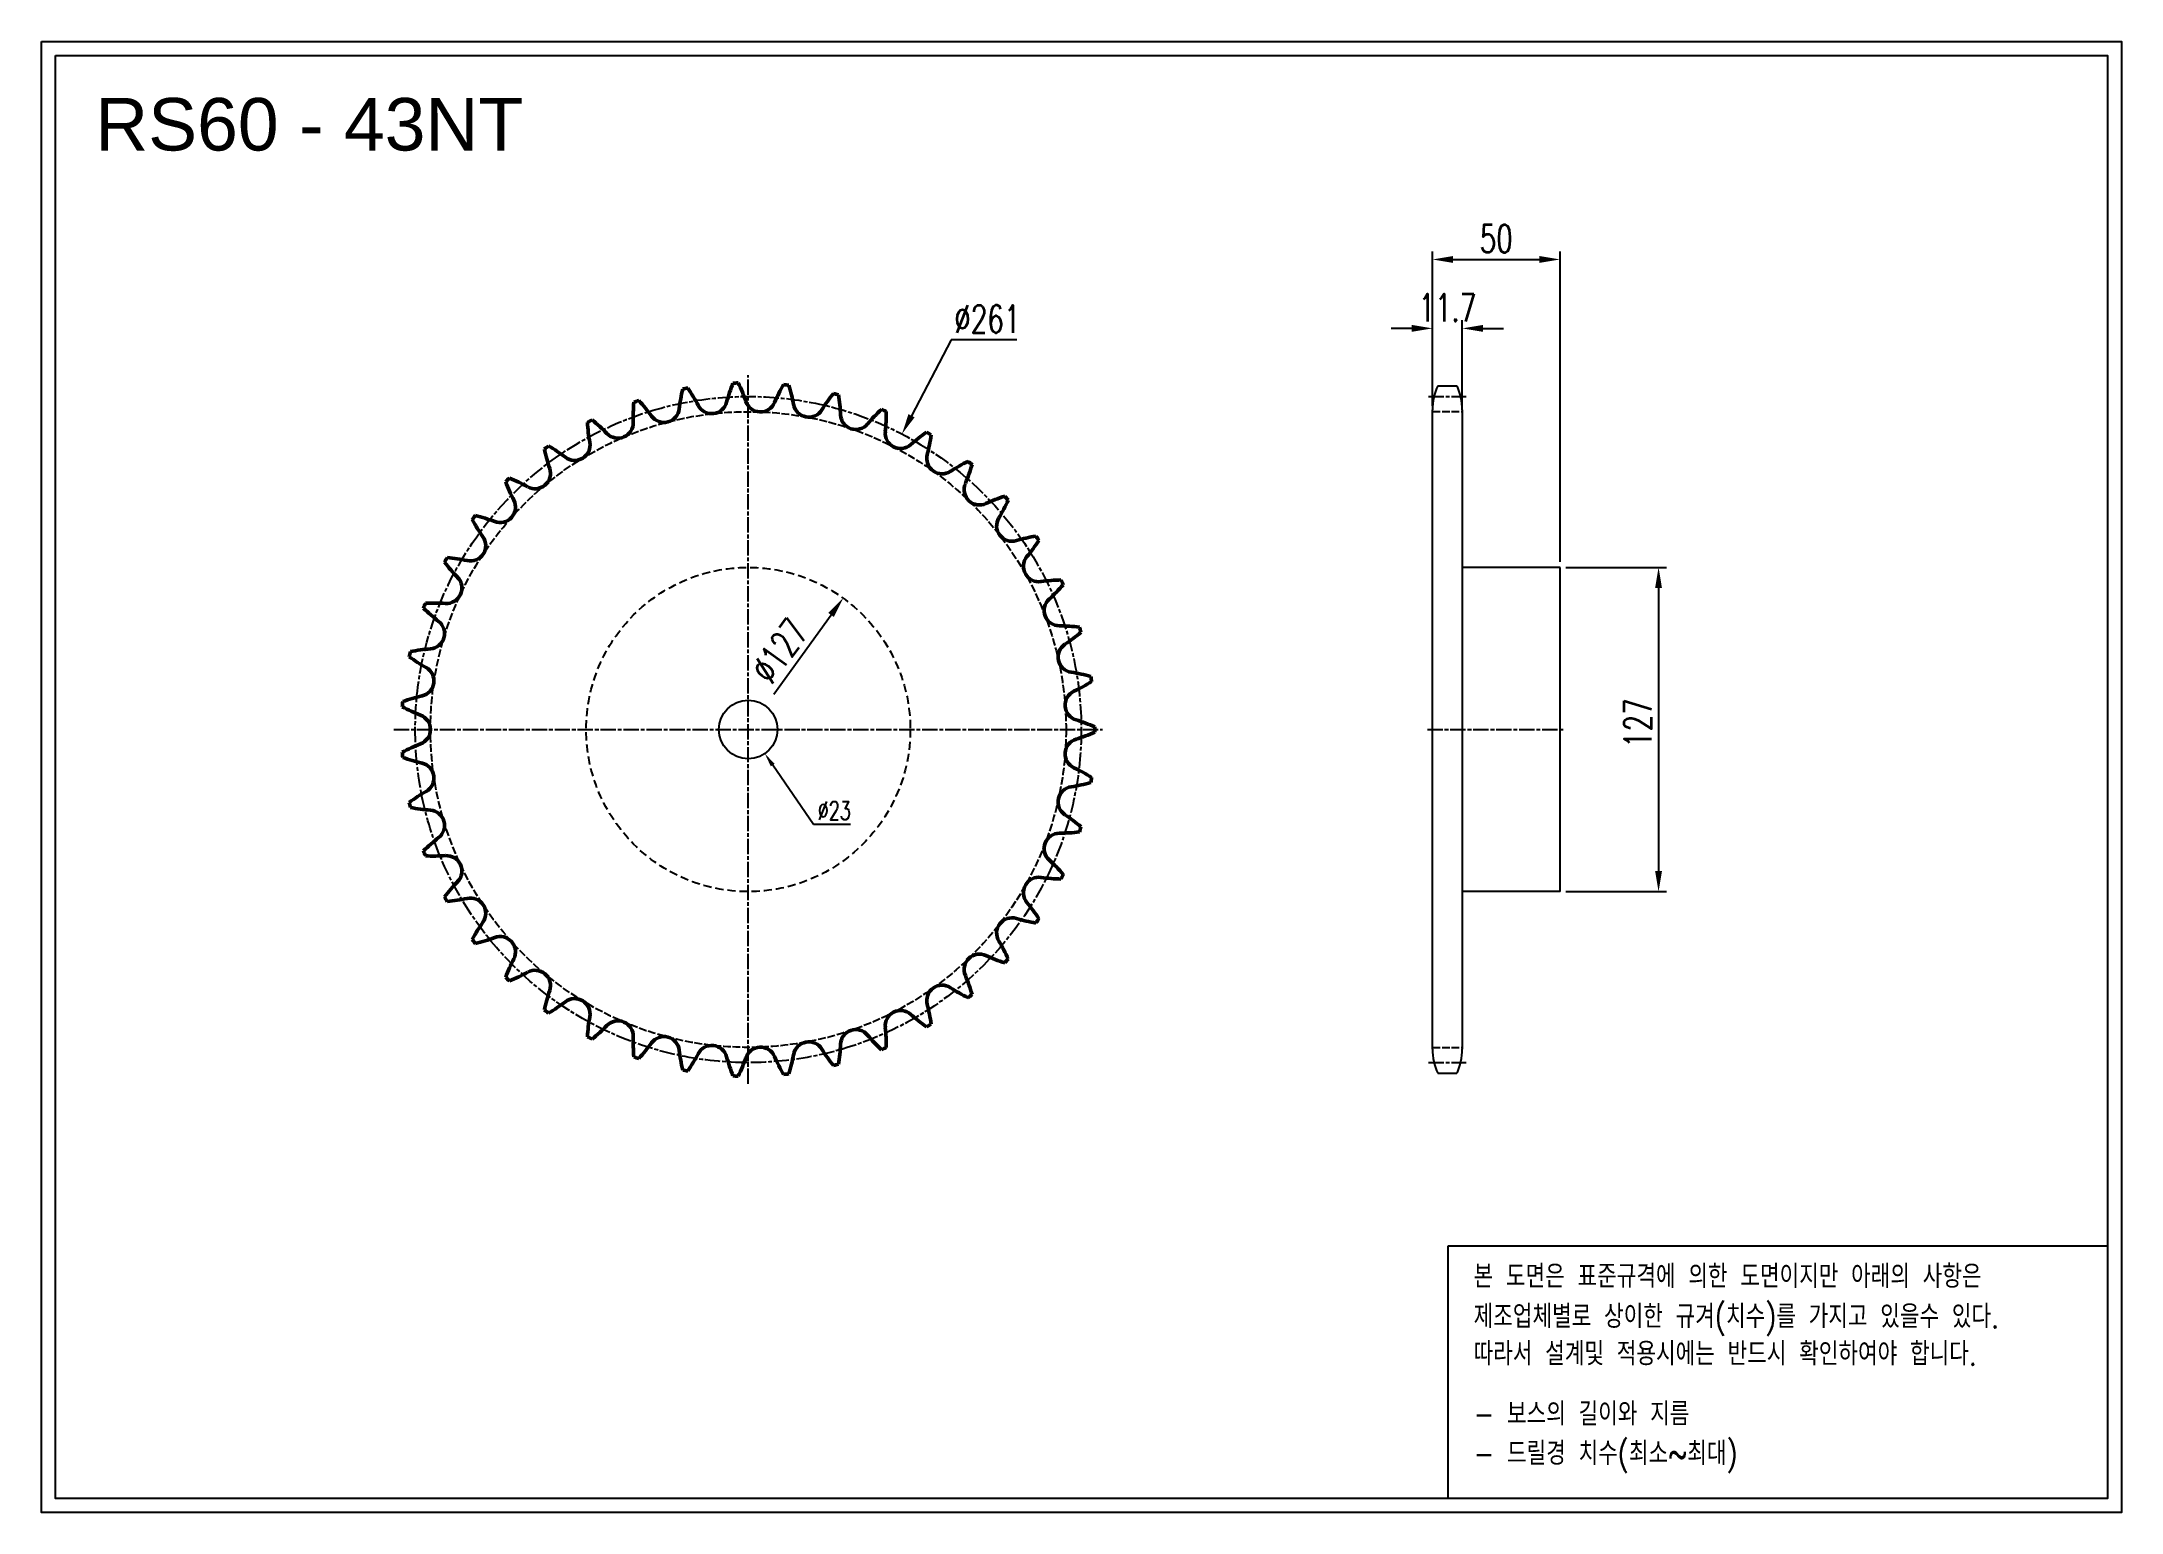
# Model space of a CAD drawing. Header units: millimetres. Extents: x 26655 to 27470, y 1598 to 2174.
import ezdxf

# ---------------------------------------------------------------- set-up
doc = ezdxf.new("R2010")
doc.units = ezdxf.units.MM
for name, pattern in [('AM_ISO02W050', [7.5, 6, -1.5]), ('AM_ISO02W050x2', [3.75, 3, -0.75]), ('AM_ISO08W050', [18, 12, -1.5, 3, -1.5]), ('AM_ISO08W050x2', [9, 6, -0.75, 1.5, -0.75]), ('HIDDEN', [9.525, 6.35, -3.175])]:
    doc.linetypes.add(name, pattern=pattern)
for name, color, linetype, lineweight in [('AM_0N', 7, 'Continuous', 50), ('AM_3N', 6, 'AM_ISO02W050', 25), ('AM_7', 4, 'AM_ISO08W050', 25), ('AM_7N', 4, 'AM_ISO08W050', 25)]:
    doc.layers.add(name, color=color, linetype=linetype, lineweight=lineweight)
doc.layers.add('HL', color=2, linetype='HIDDEN')
doc.layers.add('S-DIM', color=7, linetype='Continuous')
doc.styles.add('HAN', font='ROMANS.shx', dxfattribs={"width": 0.7, "bigfont": 'whgtxt.shx'})
doc.styles.add('HSG', font='SIMPLEX.shx', dxfattribs={"width": 0.7, "bigfont": 'HSG.shx'})
doc.styles.get("Standard").update_dxf_attribs({"font": 'arial.ttf'})
doc.dimstyles.new('APP16', dxfattribs={"dimscale": 3, "dimtxt": 2.4, "dimasz": 1.8, "dimexe": 0.7, "dimexo": 0.5, "dimgap": 0.6, "dimtad": 1, "dimtoh": 1, "dimdec": 1, "dimrnd": 0.01, "dimzin": 9, "dimdsep": 46, "dimtxsty": 'HSG', "dimcen": 0, "dimclrd": 1, "dimclre": 1, "dimclrt": 256, "dimazin": 2, "dimtp": 1, "dimtm": 1, "dimtfac": 0.5, "dimtdec": 1, "dimtofl": 0, "dimtmove": 0, "dimatfit": 3, "dimfxl": 0, "dimtvp": 1, "dimtolj": 2, "dimlwd": -1, "dimlwe": -1, "dimarcsym": 0})
doc.dimstyles.new('APP23', dxfattribs={"dimscale": 4.5, "dimtxt": 2.4, "dimasz": 1.8, "dimexe": 0.7, "dimexo": 0.5, "dimgap": 0.6, "dimtad": 1, "dimtoh": 1, "dimdec": 1, "dimrnd": 0.01, "dimzin": 9, "dimdsep": 46, "dimtxsty": 'HSG', "dimcen": 0, "dimclrd": 1, "dimclre": 1, "dimclrt": 256, "dimazin": 2, "dimtp": 1, "dimtm": 1, "dimtfac": 0.5, "dimtdec": 1, "dimtix": 1, "dimtofl": 0, "dimtmove": 0, "dimatfit": 3, "dimfxl": 0, "dimtvp": 1, "dimtolj": 2, "dimlwd": -1, "dimlwe": -1, "dimarcsym": 0})

# ---------------------------------------------------------------- blocks, each defined once
blk = doc.blocks.new('*D1')
at = {"layer": 'Defpoints', "color": 0, "transparency": 16777216}
for p in [(26969.48, 1956.03), (26895.09, 1853.1)]:
    blk.add_point(p, dxfattribs=at)
at = {"layer": 'S-DIM', "color": 1, "transparency": 16777216}
blk.add_line((26942.28, 1918.39), (26964.74, 1949.46), dxfattribs=at)
blk.add_solid([(26963.64, 1950.25), (26965.83, 1948.67), (26969.48, 1956.03)], dxfattribs=at)
at = {"layer": 'S-DIM', "transparency": 16777216, "insert": (26944.57, 1935.39), "char_height": 10.8, "attachment_point": 5, "rotation": 54.13986, "style": 'HSG'}
blk.add_mtext('\\A2;∅127', dxfattribs=at)
blk = doc.blocks.new('*D2')
at = {"layer": 'Defpoints', "color": 0, "transparency": 16777216}
for p in [(26992.52, 2020.32), (26872.05, 1788.81)]:
    blk.add_point(p, dxfattribs=at)
at = {"layer": 'S-DIM', "color": 1, "transparency": 16777216}
for p, q in [((27011.75, 2057.28), (26996.26, 2027.5)), ((27037.49, 2057.28), (27011.75, 2057.28))]:
    blk.add_line(p, q, dxfattribs=at)
blk.add_solid([(26995.06, 2028.13), (26997.45, 2026.88), (26992.52, 2020.32)], dxfattribs=at)
at = {"layer": 'S-DIM', "transparency": 16777216, "insert": (27025.97, 2065.38), "char_height": 10.8, "attachment_point": 5, "style": 'HSG'}
blk.add_mtext('\\A2;∅261', dxfattribs=at)
blk = doc.blocks.new('*D3')
at = {"layer": 'Defpoints', "color": 0, "transparency": 16777216}
for p in [(27212.09, 2061.73), (27200.39, 2029.1), (27212.09, 2029.1)]:
    blk.add_point(p, dxfattribs=at)
at = {"layer": 'S-DIM', "color": 1, "transparency": 16777216}
for p, q in [((27200.39, 2031.35), (27200.39, 2064.88)), ((27212.09, 2031.35), (27212.09, 2064.88)), ((27192.29, 2061.73), (27184.19, 2061.73)), ((27220.19, 2061.73), (27228.29, 2061.73))]:
    blk.add_line(p, q, dxfattribs=at)
for points in [[(27192.29, 2063.08), (27192.29, 2060.38), (27200.39, 2061.73)], [(27220.19, 2063.08), (27220.19, 2060.38), (27212.09, 2061.73)]]:
    blk.add_solid(points, dxfattribs=at)
at = {"layer": 'S-DIM', "transparency": 16777216, "insert": (27206.24, 2069.83), "char_height": 10.8, "attachment_point": 5, "style": 'HSG'}
blk.add_mtext('\\A2;11.7', dxfattribs=at)
blk = doc.blocks.new('*D4')
at = {"layer": 'Defpoints', "color": 0, "transparency": 16777216}
for p in [(27250.39, 2088.73), (27200.39, 2029.1), (27250.39, 1968.06)]:
    blk.add_point(p, dxfattribs=at)
at = {"layer": 'S-DIM', "color": 1, "transparency": 16777216}
for p, q in [((27200.39, 2031.35), (27200.39, 2091.88)), ((27208.49, 2088.73), (27242.29, 2088.73)), ((27250.39, 1970.31), (27250.39, 2091.88))]:
    blk.add_line(p, q, dxfattribs=at)
for points in [[(27208.49, 2090.08), (27208.49, 2087.38), (27200.39, 2088.73)], [(27242.29, 2090.08), (27242.29, 2087.38), (27250.39, 2088.73)]]:
    blk.add_solid(points, dxfattribs=at)
at = {"layer": 'S-DIM', "transparency": 16777216, "insert": (27225.39, 2096.83), "char_height": 10.8, "attachment_point": 5, "style": 'HSG'}
blk.add_mtext('\\A2;50', dxfattribs=at)
blk = doc.blocks.new('*D5')
at = {"layer": 'Defpoints', "color": 0, "transparency": 16777216}
for p in [(27250.39, 1968.06), (27250.39, 1841.06), (27288.98, 1841.06)]:
    blk.add_point(p, dxfattribs=at)
at = {"layer": 'S-DIM', "color": 1, "transparency": 16777216}
for p, q in [((27252.64, 1968.06), (27292.13, 1968.06)), ((27288.98, 1959.96), (27288.98, 1849.16)), ((27252.64, 1841.06), (27292.13, 1841.06))]:
    blk.add_line(p, q, dxfattribs=at)
for points in [[(27287.63, 1959.96), (27290.33, 1959.96), (27288.98, 1968.06)], [(27287.63, 1849.16), (27290.33, 1849.16), (27288.98, 1841.06)]]:
    blk.add_solid(points, dxfattribs=at)
at = {"layer": 'S-DIM', "transparency": 16777216, "insert": (27280.88, 1907.09), "char_height": 10.8, "attachment_point": 5, "rotation": 90, "style": 'HSG'}
blk.add_mtext('\\A2;127', dxfattribs=at)
blk = doc.blocks.new('*D6')
at = {"layer": 'Defpoints', "color": 0, "transparency": 16777216}
for p in [(26925.77, 1914.04), (26938.8, 1895.08)]:
    blk.add_point(p, dxfattribs=at)
at = {"layer": 'S-DIM', "color": 1, "transparency": 16777216}
for p, q in [((26957.83, 1867.38), (26941.85, 1890.63)), ((26972.35, 1867.38), (26957.83, 1867.38))]:
    blk.add_line(p, q, dxfattribs=at)
blk.add_solid([(26942.6, 1891.14), (26941.11, 1890.12), (26938.8, 1895.08)], dxfattribs=at)
at = {"layer": 'S-DIM', "transparency": 16777216, "insert": (26965.99, 1872.78), "char_height": 7.2, "attachment_point": 5, "style": 'HSG'}
blk.add_mtext('\\A2;∅23', dxfattribs=at)

msp = doc.modelspace()

# ---------------------------------------------------------------- linework, layer by layer
for p, q in [((27202.47, 2039.26), (27210, 2039.26)), ((27200.39, 1779.37), (27200.39, 2029.76)), ((27212.09, 2029.76), (27212.09, 1779.37)), ((27250.39, 1968.06), (27212.09, 1968.06)), ((27250.39, 1841.06), (27250.39, 1968.06)), ((27250.39, 1841.06), (27212.09, 1841.06)), ((27202.47, 1769.87), (27210, 1769.87))]:
    msp.add_line(p, q)
for points in [[(26655.38, 2174.08), (27470.35, 2174.08), (27470.35, 1597.84), (26655.38, 1597.84)], [(26660.87, 2168.59), (27464.86, 2168.59), (27464.86, 1603.33), (26660.87, 1603.33)]]:
    msp.add_lwpolyline(points, close=True)
at = {"color": 6}
msp.add_lwpolyline([(27206.52, 1702.3), (27464.86, 1702.3), (27464.86, 1603.33), (27206.52, 1603.33)], close=True, dxfattribs=at)
msp.add_circle((26932.28, 1904.56), 11.5)
for centre, start, end in [((27223.09, 2029.76), 155.25994, 180), ((27189.39, 2029.76), 0, 24.74006), ((27223.09, 1779.37), 180, 204.74006), ((27189.39, 1779.37), 335.25994, 0)]:
    msp.add_arc(centre, 22.7, start, end)
at = {"layer": 'AM_0N'}
for centre, radius, start, end in [((26969.16, 2023.03), 64.31, 166.57127, 173.60465), ((26932.28, 1904.56), 135.85, 100.03237, 100.89786), ((26855.53, 2002.04), 64.31, 27.32558, 34.35896), ((26986.01, 2016.4), 64.31, 158.19918, 165.23256), ((26932.28, 1904.56), 135.85, 91.66028, 92.52577), ((26870.54, 2012.18), 64.31, 18.95349, 25.98687), ((27001.72, 2007.39), 64.31, 149.82708, 156.86047), ((26932.28, 1904.56), 135.85, 83.28819, 84.15367), ((26886.86, 2020.02), 64.31, 10.5814, 17.61478), ((26951.51, 2027.14), 64.31, 174.94336, 181.97674), ((26932.28, 1904.56), 135.85, 108.40447, 109.26995), ((26842.15, 1989.83), 64.31, 35.69767, 42.73106), ((26899.26, 2030.87), 6.01, 215.69767, 353.60465), ((26918.01, 2034.33), 6.01, 207.32558, 345.23256), ((26937.05, 2035.02), 6.01, 198.95349, 336.86047), ((26956, 2032.94), 6.01, 190.5814, 328.48837), ((27015.95, 1996.18), 64.31, 141.45499, 148.48837), ((26932.28, 1904.56), 135.85, 74.91609, 75.78158), ((26904.16, 2025.41), 64.31, 2.2093, 9.24268), ((27028.4, 1983.02), 64.31, 133.0829, 140.11628), ((26932.28, 1904.56), 135.85, 66.544, 67.40949), ((26932.28, 1904.56), 135.85, 116.77656, 117.64204), ((26933.46, 2028.63), 64.31, 183.31546, 190.34884), ((26830.7, 1975.8), 64.31, 44.06977, 51.10315), ((26881.23, 2024.71), 6.01, 224.06977, 1.97674), ((26974.44, 2028.12), 6.01, 182.2093, 320.11628), ((26991.98, 2020.66), 6.01, 173.83721, 311.74419), ((26922.05, 2028.21), 64.31, 353.83721, 0.87059), ((26932.28, 1904.56), 135.85, 125.14865, 126.01414), ((26915.38, 2027.48), 64.31, 191.68755, 198.72093), ((26821.41, 1960.25), 64.31, 52.44186, 59.47524), ((26864.28, 2016), 6.01, 232.44186, 10.34884), ((27038.8, 1968.19), 64.31, 124.7108, 131.74419), ((26932.28, 1904.56), 135.85, 58.17191, 59.03739), ((26940.17, 2028.39), 64.31, 345.46512, 352.4985), ((26848.78, 2004.91), 6.01, 240.81395, 18.72093), ((27008.24, 2010.74), 6.01, 165.46512, 303.37209), ((27046.93, 1952), 64.31, 116.33871, 123.37209), ((26958.11, 2025.92), 64.31, 337.09302, 344.1264), ((26932.28, 1904.56), 135.85, 49.79982, 50.6653), ((26932.28, 1904.56), 135.85, 133.52075, 134.38623), ((26897.67, 2023.71), 64.31, 200.05964, 207.09302), ((26814.48, 1943.51), 64.31, 60.81395, 67.84733), ((27022.89, 1998.54), 6.01, 157.09302, 295), ((26835.06, 1991.68), 6.01, 249.18605, 27.09302), ((27052.62, 1934.81), 64.31, 107.96662, 115), ((26975.51, 2020.87), 64.31, 328.72093, 335.75431), ((26932.28, 1904.56), 135.85, 41.42772, 42.29321), ((26932.28, 1904.56), 135.85, 141.89284, 142.75832), ((26880.69, 2017.4), 64.31, 208.43173, 215.46512), ((26810.07, 1925.94), 64.31, 69.18605, 76.21943), ((27035.61, 1984.35), 6.01, 148.72093, 286.62791), ((27055.74, 1916.96), 64.31, 99.59453, 106.62791), ((26932.28, 1904.56), 135.85, 33.05563, 33.92111), ((26823.41, 1976.59), 6.01, 257.55814, 35.46512), ((27046.13, 1968.46), 6.01, 140.34884, 278.25581), ((26991.98, 2013.33), 64.31, 320.34884, 327.38222), ((26932.28, 1904.56), 135.85, 150.26493, 151.13042), ((26864.81, 2008.69), 64.31, 216.80383, 223.83721), ((26814.08, 1959.97), 6.01, 265.93023, 43.83721), ((26808.26, 1907.92), 64.31, 77.55814, 84.59152), ((27056.23, 1898.86), 64.31, 91.22243, 98.25581), ((27007.18, 2003.48), 64.31, 311.97674, 319.01013), ((26932.28, 1904.56), 135.85, 24.68354, 25.54902), ((26932.28, 1904.56), 135.85, 158.63703, 159.50251), ((26850.37, 1997.75), 64.31, 225.17592, 232.2093), ((26809.09, 1889.82), 64.31, 85.93023, 92.96361), ((27054.22, 1951.2), 6.01, 131.97674, 269.88372), ((26807.27, 1942.17), 6.01, 274.30233, 52.2093), ((27054.07, 1880.87), 64.31, 82.85034, 89.88372), ((27020.78, 1991.52), 64.31, 303.60465, 310.63803), ((26932.28, 1904.56), 135.85, 16.31144, 17.17693), ((26932.28, 1904.56), 135.85, 167.00912, 167.8746), ((26837.67, 1984.83), 64.31, 233.54801, 240.5814), ((26812.55, 1872.04), 64.31, 94.30233, 101.33571), ((27059.71, 1932.95), 6.01, 123.60465, 261.51163), ((26803.13, 1923.57), 6.01, 282.67442, 60.5814), ((27049.33, 1863.39), 64.31, 74.47825, 81.51163), ((27032.5, 1977.71), 64.31, 295.23256, 302.26594), ((26932.28, 1904.56), 135.85, 7.93935, 8.80484), ((26932.28, 1904.56), 135.85, 175.38121, 176.2467), ((26818.56, 1854.96), 64.31, 102.67442, 109.7078), ((27062.48, 1914.09), 6.01, 115.23256, 253.13953), ((26826.99, 1970.2), 64.31, 241.92011, 248.95349), ((26801.74, 1904.56), 6.01, 291.04651, 68.95349), ((27042.09, 1846.79), 64.31, 66.10615, 73.13953), ((26826.99, 1838.93), 64.31, 111.04651, 118.07989), ((27062.48, 1895.03), 6.01, 106.86047, 244.76744), ((27042.09, 1962.34), 64.31, 286.86047, 293.89385), ((26932.28, 1904.56), 135.85, 359.56726, 0.43274), ((26932.28, 1904.56), 135.85, 183.7533, 184.61879), ((26818.56, 1954.17), 64.31, 250.2922, 257.32558), ((26803.13, 1885.56), 6.01, 299.4186, 77.32558), ((27049.33, 1945.74), 64.31, 278.48837, 285.52175), ((27032.5, 1831.42), 64.31, 57.73406, 64.76744), ((26932.28, 1904.56), 135.85, 351.19516, 352.06065), ((26837.67, 1824.3), 64.31, 119.4186, 126.45199), ((26932.28, 1904.56), 135.85, 192.1254, 192.99088), ((27059.71, 1876.18), 6.01, 98.48837, 236.39535), ((26812.55, 1937.08), 64.31, 258.66429, 265.69767), ((26807.27, 1866.95), 6.01, 307.7907, 85.69767), ((27020.78, 1817.6), 64.31, 49.36197, 56.39535), ((26932.28, 1904.56), 135.85, 342.82307, 343.68856), ((26850.37, 1811.38), 64.31, 127.7907, 134.82408), ((27054.22, 1857.93), 6.01, 90.11628, 228.02326), ((27054.07, 1928.26), 64.31, 270.11628, 277.14966), ((26932.28, 1904.56), 135.85, 200.49749, 201.36297), ((26809.09, 1919.3), 64.31, 267.03639, 274.06977), ((26814.08, 1849.15), 6.01, 316.16279, 94.06977), ((27007.18, 1805.64), 64.31, 40.98987, 48.02326), ((26864.81, 1800.44), 64.31, 136.16279, 143.19617), ((27046.13, 1840.67), 6.01, 81.74419, 219.65116), ((27056.23, 1910.27), 64.31, 261.74419, 268.77757), ((26932.28, 1904.56), 135.85, 334.45098, 335.31646), ((26932.28, 1904.56), 135.85, 208.86958, 209.73507), ((26808.26, 1901.21), 64.31, 275.40848, 282.44186), ((26823.41, 1832.53), 6.01, 324.53488, 102.44186), ((26991.98, 1795.79), 64.31, 32.61778, 39.65116), ((26880.69, 1791.73), 64.31, 144.53488, 151.56827), ((27035.61, 1824.78), 6.01, 73.37209, 211.27907), ((27055.74, 1892.16), 64.31, 253.37209, 260.40547), ((26932.28, 1904.56), 135.85, 326.07889, 326.94437), ((26932.28, 1904.56), 135.85, 217.24168, 218.10716), ((26810.07, 1883.19), 64.31, 283.78057, 290.81395), ((26835.06, 1817.45), 6.01, 332.90698, 110.81395), ((26975.51, 1788.26), 64.31, 24.24569, 31.27907), ((26897.67, 1785.42), 64.31, 152.90698, 159.94036), ((26814.48, 1865.62), 64.31, 292.15267, 299.18605), ((26848.78, 1804.22), 6.01, 341.27907, 119.18605), ((27022.89, 1810.58), 6.01, 65, 202.90698), ((27052.62, 1874.32), 64.31, 245, 252.03338), ((26932.28, 1904.56), 135.85, 317.70679, 318.57228), ((26932.28, 1904.56), 135.85, 225.61377, 226.47925), ((26915.38, 1781.65), 64.31, 161.27907, 168.31245), ((27008.24, 1798.39), 6.01, 56.62791, 194.53488), ((27046.93, 1857.12), 64.31, 236.62791, 243.66129), ((26958.11, 1783.21), 64.31, 15.8736, 22.90698), ((26932.28, 1904.56), 135.85, 233.98586, 234.85135), ((26821.41, 1848.88), 64.31, 300.52476, 307.55814), ((26864.28, 1793.13), 6.01, 349.65116, 127.55814), ((26991.98, 1788.46), 6.01, 48.25581, 186.16279), ((27038.8, 1840.94), 64.31, 228.25581, 235.2892), ((26940.17, 1780.74), 64.31, 7.5015, 14.53488), ((26932.28, 1904.56), 135.85, 309.3347, 310.20018), ((26933.46, 1780.49), 64.31, 169.65116, 176.68454), ((26830.7, 1833.33), 64.31, 308.89685, 315.93023), ((26881.23, 1784.41), 6.01, 358.02326, 135.93023), ((26974.44, 1781.01), 6.01, 39.88372, 177.7907), ((27028.4, 1826.1), 64.31, 219.88372, 226.9171), ((26922.05, 1780.91), 64.31, 359.12941, 6.16279), ((26932.28, 1904.56), 135.85, 300.96261, 301.82809), ((26932.28, 1904.56), 135.85, 242.35796, 243.22344), ((26951.51, 1781.99), 64.31, 178.02326, 185.05664), ((26842.15, 1819.3), 64.31, 317.26894, 324.30233), ((26899.26, 1778.26), 6.01, 6.39535, 144.30233), ((26969.16, 1786.09), 64.31, 186.39535, 193.42873), ((26855.53, 1807.08), 64.31, 325.64104, 332.67442), ((26918.01, 1774.8), 6.01, 14.76744, 152.67442), ((26937.05, 1774.1), 6.01, 23.13953, 161.04651), ((26886.86, 1789.1), 64.31, 342.38522, 349.4186), ((26956, 1776.19), 6.01, 31.51163, 169.4186), ((27015.95, 1812.95), 64.31, 211.51163, 218.54501), ((26904.16, 1783.72), 64.31, 350.75732, 357.7907), ((26932.28, 1904.56), 135.85, 292.59051, 293.456), ((26932.28, 1904.56), 135.85, 250.73005, 251.59553), ((26932.28, 1904.56), 135.85, 259.10214, 259.96763), ((26986.01, 1792.73), 64.31, 194.76744, 201.80082), ((26932.28, 1904.56), 135.85, 267.47423, 268.33972), ((26870.54, 1796.95), 64.31, 334.01313, 341.04651), ((27001.72, 1801.74), 64.31, 203.13953, 210.17292), ((26932.28, 1904.56), 135.85, 275.84633, 276.71181), ((26932.28, 1904.56), 135.85, 284.21842, 285.08391)]:
    msp.add_arc(centre, radius, start, end, dxfattribs=at)
at = {"layer": 'AM_3N', "linetype": 'AM_ISO02W050x2'}
for p, q in [((27200.39, 2029.1), (27212.09, 2029.1)), ((27200.39, 1780.03), (27212.09, 1780.03))]:
    msp.add_line(p, q, dxfattribs=at)
msp.add_circle((26932.28, 1904.56), 124.53, dxfattribs=at)
at = {"layer": 'AM_7', "linetype": 'AM_ISO08W050x2'}
msp.add_circle((26932.28, 1904.56), 130.49, dxfattribs=at)
at = {"layer": 'AM_7N', "linetype": 'AM_ISO08W050x2'}
for p, q in [((26932.28, 1765.71), (26932.28, 2043.42)), ((27198.82, 2035.05), (27213.65, 2035.05)), ((26793.43, 1904.56), (27071.14, 1904.56)), ((27198.39, 1904.56), (27252.39, 1904.56)), ((27198.82, 1774.08), (27213.65, 1774.08))]:
    msp.add_line(p, q, dxfattribs=at)
at = {"layer": 'HL', "ltscale": 0.5}
msp.add_circle((26932.28, 1904.56), 63.5, dxfattribs=at)

# ---------------------------------------------------------------- texts
msp.add_text('RS60 - 43NT', height=20.58).set_placement((26676.37, 2131.41))
at = {"color": 6, "style": 'HAN', "width": 0.8}
for s, p in [('본 도면은 표준규격에 의한 도면이지만 아래의 사항은', (27216.51, 1685.8)), ('제조업체별로 상이한 규겨(치수)를 가지고 있을수 있다.', (27216.51, 1670.06)), ('따라서 설계및 적용시에는 반드시 확인하여야 합니다.', (27216.51, 1655.44)), ('- 보스의 길이와 지름', (27216.51, 1631.89)), ('- 드릴경 치수(최소~최대)', (27216.51, 1616.42))]:
    msp.add_text(s, height=9.0834, dxfattribs=at).set_placement(p)

# ---------------------------------------------------------------- dimensions: what is measured, and where the dimension line sits
at = {"layer": 'S-DIM'}
dim = msp.add_linear_dim(base=(27250.39, 2088.73), p1=(27200.39, 2029.1), p2=(27250.39, 1968.06), dimstyle='APP23', dxfattribs=at)
dim.commit()
dim.dimension.update_dxf_attribs({"geometry": '*D4', "text_midpoint": (27225.39, 2096.83)})
for p1, p2, dimstyle, picture, middle in [((26872.05, 1788.81), (26992.52, 2020.32), 'APP23', '*D2', (27025.97, 2057.28)), ((26925.77, 1914.04), (26938.8, 1895.08), 'APP16', '*D6', (26965.99, 1867.38))]:
    dim = msp.add_diameter_dim_2p(p1=p1, p2=p2, dimstyle=dimstyle, dxfattribs=at)
    dim.commit()
    dim.dimension.update_dxf_attribs({"geometry": picture, "text_midpoint": middle, "dimtype": 131})
dim = msp.add_linear_dim(base=(27212.09, 2061.73), p1=(27200.39, 2029.1), p2=(27212.09, 2029.1), dimstyle='APP23', dxfattribs=at)
dim.commit()
dim.dimension.update_dxf_attribs({"geometry": '*D3', "text_midpoint": (27206.24, 2061.73), "dimtype": 128})
dim = msp.add_linear_dim(base=(27288.98, 1841.06), p1=(27250.39, 1968.06), p2=(27250.39, 1841.06), angle=90, dimstyle='APP23', dxfattribs=at)
dim.commit()
dim.dimension.update_dxf_attribs({"geometry": '*D5', "text_midpoint": (27288.98, 1907.09), "dimtype": 128})
at = {"layer": 'S-DIM', "color": 1}
dim = msp.add_diameter_dim_2p(p1=(26895.09, 1853.1), p2=(26969.48, 1956.03), dimstyle='APP23', dxfattribs=at)
dim.commit()
dim.dimension.update_dxf_attribs({"geometry": '*D1', "text_midpoint": (26951.14, 1930.64), "dimtype": 131})

doc.saveas('drawing.dxf')
